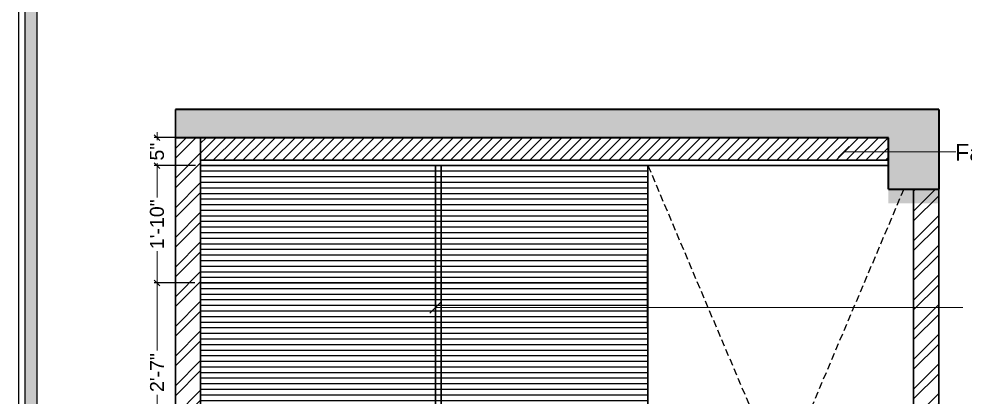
# Model space of a CAD drawing. Header units: millimetres. Extents: x 56222 to 3066687, y -650199 to -121287.
# Drawn here: x 156203.3 to 156372.5, y -179728.3 to -179660.7 of the extents above; entities that cross this region are included whole.
import ezdxf

# ---------------------------------------------------------------- set-up
doc = ezdxf.new("R2010")
doc.units = ezdxf.units.MM
doc.header["$MEASUREMENT"] = 0
doc.header["$PDMODE"] = 35
doc.linetypes.add('DASHED2', pattern=[0.375, 0.25, -0.125])
doc.layers.get('Defpoints').update_dxf_attribs({"color": 220})
for name, color, linetype, lineweight in [('dim05', 1, 'Continuous', 13), ('FURNITURE', 32, 'Continuous', 9), ('HACHA', 253, 'Continuous', 5), ('LABALLING', 1, 'Continuous', 25), ('NAME PLATE', 7, 'Continuous', 25), ('wall', 7, 'Continuous', 30), ('XX~SLAB ( BEAM )~ ( DIM )', 7, 'Continuous', 9)]:
    doc.layers.add(name, color=color, linetype=linetype, lineweight=lineweight)
doc.layers.add('hatch', color=253, linetype='Continuous', lineweight=0, transparency=0.4)
doc.styles.add('Aerial', font='arial.ttf')
doc.styles.add('Arial', font='arial.ttf')
doc.styles.get("Standard").update_dxf_attribs({"font": 'arial.ttf', "height": 6})
doc.dimstyles.new('ISO-25', dxfattribs={"dimtxt": 2.5, "dimasz": 1, "dimexe": 0.5, "dimexo": 1, "dimtad": 0, "dimdec": 1, "dimlunit": 4, "dimtxsty": 'Standard', "dimblk": 'OBLIQUE', "dimcen": 2.5, "dimclrd": 1, "dimclre": 1, "dimclrt": 5, "dimadec": 0, "dimazin": 0, "dimtfac": 1, "dimtdec": 1, "dimtmove": 0, "dimatfit": 3, "dimfxl": 1, "dimlwd": -1, "dimarcsym": 0})
doc.dimstyles.new('NEW ', dxfattribs={"dimtxt": 3, "dimasz": 2, "dimexe": 1, "dimexo": 1, "dimgap": 0.089996, "dimtad": 0, "dimtoh": 1, "dimzin": 3, "dimdsep": 46, "dimlunit": 4, "dimtxsty": 'Aerial', "dimblk": 'OBLIQUE', "dimcen": 0.089996, "dimdle": 1, "dimclrd": 252, "dimclre": 252, "dimclrt": 7, "dimadec": 0, "dimazin": 1, "dimtfac": 1, "dimtdec": 0, "dimtofl": 0, "dimtmove": 1, "dimatfit": 3, "dimldrblk": 'OBLIQUE', "dimfxl": 1, "dimtolj": 1, "dimtzin": 0, "dimlwd": 5, "dimlwe": 5, "dimarcsym": 0})

# ---------------------------------------------------------------- blocks, each defined once
blk = doc.blocks.new('_Oblique')
at = {"layer": 'wall', "color": 0, "lineweight": -2}
blk.add_line((-0.5, -0.5), (0.5, 0.5), dxfattribs=at)
blk = doc.blocks.new('*D620')
at = {"layer": 'Defpoints', "color": 0, "lineweight": 25, "transparency": 16777216}
for p in [(156228.01, -179707.9), (156235.79, -179707.9), (156235.79, -179739.95)]:
    blk.add_point(p, dxfattribs=at)
at = {"layer": 'dim05', "color": 1, "linetype": 'Continuous', "lineweight": -2, "transparency": 16777216}
for p, q in [((156234.79, -179707.9), (156227.51, -179707.9)), ((156234.79, -179739.95), (156227.51, -179739.95))]:
    blk.add_line(p, q, dxfattribs=at)
at = {"layer": 'dim05', "color": 1, "linetype": 'Continuous', "transparency": 16777216}
for p, q in [((156228.01, -179707.9), (156228.01, -179719.96)), ((156228.01, -179739.95), (156228.01, -179727.9))]:
    blk.add_line(p, q, dxfattribs=at)
at = {"layer": 'dim05', "color": 1, "transparency": 16777216}
for p, rotation in [((156228.01, -179707.9), 90), ((156228.01, -179739.95), 270)]:
    blk.add_blockref('_Oblique', p, dxfattribs=dict(at, rotation=rotation))
at = {"layer": 'dim05', "color": 5, "lineweight": 25, "transparency": 16777216, "insert": (156228.01, -179723.93), "char_height": 2.5, "attachment_point": 5, "rotation": 90, "style": 'Arial'}
blk.add_mtext('2\'-7"', dxfattribs=at)
blk = doc.blocks.new('*D621')
at = {"layer": 'Defpoints', "color": 0, "lineweight": 25, "transparency": 16777216}
for p in [(156228.01, -179686.94), (156235.91, -179686.94), (156235.79, -179707.9)]:
    blk.add_point(p, dxfattribs=at)
at = {"layer": 'dim05', "color": 1, "linetype": 'Continuous', "lineweight": -2, "transparency": 16777216}
for p, q in [((156234.91, -179686.94), (156227.51, -179686.94)), ((156234.79, -179707.9), (156227.51, -179707.9))]:
    blk.add_line(p, q, dxfattribs=at)
at = {"layer": 'dim05', "color": 1, "linetype": 'Continuous', "transparency": 16777216}
for p, q in [((156228.01, -179686.94), (156228.01, -179692.62)), ((156228.01, -179707.9), (156228.01, -179702.22))]:
    blk.add_line(p, q, dxfattribs=at)
at = {"layer": 'dim05', "color": 1, "transparency": 16777216}
for p, rotation in [((156228.01, -179686.94), 90), ((156228.01, -179707.9), 270)]:
    blk.add_blockref('_Oblique', p, dxfattribs=dict(at, rotation=rotation))
at = {"layer": 'dim05', "color": 5, "lineweight": 25, "transparency": 16777216, "insert": (156228.01, -179697.42), "char_height": 2.5, "attachment_point": 5, "rotation": 90, "style": 'Arial'}
blk.add_mtext('1\'-10"', dxfattribs=at)
blk = doc.blocks.new('*D642')
at = {"layer": 'Defpoints', "color": 0, "lineweight": 25, "transparency": 16777216}
for p in [(156228.01, -179681.94), (156235.79, -179681.94), (156235.79, -179686.94)]:
    blk.add_point(p, dxfattribs=at)
at = {"layer": 'dim05', "color": 1, "linetype": 'Continuous', "lineweight": -2, "transparency": 16777216}
for p, q in [((156234.79, -179681.94), (156227.51, -179681.94)), ((156234.79, -179686.94), (156227.51, -179686.94))]:
    blk.add_line(p, q, dxfattribs=at)
at = {"layer": 'dim05', "color": 1, "linetype": 'Continuous', "transparency": 16777216}
for p, q in [((156228.01, -179681.94), (156228.01, -179680.94)), ((156228.01, -179681.94), (156228.01, -179682.38)), ((156228.01, -179686.94), (156228.01, -179686.51)), ((156228.01, -179686.94), (156228.01, -179687.94))]:
    blk.add_line(p, q, dxfattribs=at)
at = {"layer": 'dim05', "color": 1, "transparency": 16777216}
for p, rotation in [((156228.01, -179681.94), 270), ((156228.01, -179686.94), 90)]:
    blk.add_blockref('_Oblique', p, dxfattribs=dict(at, rotation=rotation))
at = {"layer": 'dim05', "color": 5, "lineweight": 25, "transparency": 16777216, "insert": (156228.01, -179684.44), "char_height": 2.5, "attachment_point": 5, "rotation": 90, "style": 'Arial'}
blk.add_mtext('5"', dxfattribs=at)

msp = doc.modelspace()

# ---------------------------------------------------------------- hatches: boundary and pattern name
at = {"layer": 'hatch'}
h = msp.add_hatch(dxfattribs=at)
h.set_pattern_fill('AR-CONC', color=256, scale=0.5)
h.set_pattern_definition([(50, (11004.443, -1618.714), (3.586300913, -0.313760675), [0.375, -4.125]), (355, (11004.443, -1618.714), (-0.69375667, 3.76096067), [0.3, -3.3]), (100.4514445, (11004.742, -1618.7402), (2.892544234, 3.447199955), [0.31870096, -3.50571056]), (46.1842, (11004.443, -1617.714), (5.33620665, -0.8275964), [0.5625, -6.1875]), (96.6356355, (11004.8877, -1617.783), (4.67330973, 4.870593), [0.47805171, -5.2585688]), (351.184164, (11004.443, -1617.714), (4.67330973, 4.870593), [0.45, -4.95]), (21, (11004.943, -1617.964), (2.98453526, -2.013094453), [0.375, -4.125]), (326, (11004.943, -1617.964), (1.21657666, 3.625750225), [0.3, -3.3]), (71.4514447, (11005.1917, -1618.1318), (4.201111884, 1.612655764), [0.31870095, -3.50571056]), (37.5, (11004.443, -1618.7141), (0.0607992766, 1.664469269), [0, -3.26, 0, -3.35, 0, -3.3125]), (7.5, (11004.443, -1618.714), (1.315347687, 1.97205856), [0, -1.91, 0, -3.185, 0, -1.2625]), (327.5, (11003.328, -1618.714), (2.669112181, -0.112774359), [0, -1.25, 0, -3.9, 0, -5.175]), (317.5, (11002.828, -1618.714), (2.915930847, 0.500524912), [0, -1.625, 0, -2.59, 0, -3.675])])
h.paths.add_polyline_path([(156358.79, -179681.944), (156358.79, -179693.697), (156367.79, -179693.697), (156367.79, -179676.884), (156231.29, -179676.884), (156231.29, -179681.944)])
at = {"layer": 'hatch', "ltscale": 10}
h = msp.add_hatch(dxfattribs=at)
h.set_pattern_fill('ANSI32', color=256, scale=10, style=0)
h.set_pattern_definition([(45, (11004.443, -1616.184), (-2.65165043, 2.65165043), []), (45, (11006.2108, -1616.184), (-2.65165043, 2.65165043), [])])
h.paths.add_polyline_path([(156231.29, -179805.944), (156235.79, -179805.944), (156235.79, -179681.944), (156231.29, -179681.944)])
h.paths.add_polyline_path([(156363.29, -179805.944), (156367.79, -179805.944), (156367.79, -179691.167), (156363.29, -179691.167)])
at = {"layer": 'hatch', "linetype": 'Continuous', "lineweight": 25}
h = msp.add_hatch(dxfattribs=at)
h.set_pattern_fill('ANSI31', color=6, scale=10)
h.set_pattern_definition([(45, (2143.2826, 2620.0087), (-0.8838834765, 0.8838834765), [])])
h.paths.add_polyline_path([(156358.79, -179681.944), (156235.79, -179681.944), (156235.79, -179685.944), (156358.79, -179685.944)])
at = {"layer": 'NAME PLATE', "true_color": 0xd39e00}
h = msp.add_hatch(color=42, dxfattribs=at)
h.paths.add_polyline_path([(156204.415, -179861.53), (156516.999, -179861.53), (156516.999, -179641.511), (156204.415, -179641.511)])
h.paths.add_polyline_path([(156206.609, -179859.337), (156514.805, -179859.337), (156514.805, -179643.705), (156206.609, -179643.705)], flags=16)
at = {"layer": 'XX~SLAB ( BEAM )~ ( DIM )', "linetype": 'DASHED2', "lineweight": 25, "true_color": 0xdeceba, "transparency": 33554493}
h = msp.add_hatch(dxfattribs=at)
h.set_pattern_fill('_USER', color=254, pattern_type=0)
h.set_pattern_definition([(0, (2143.2826, 2647.1056), (0, 1), [])])
h.paths.add_polyline_path([(156276.79, -179784.944), (156235.79, -179784.944), (156235.79, -179802.944), (156276.79, -179802.944)])
h.paths.add_polyline_path([(156276.79, -179782.944), (156235.79, -179782.944), (156235.79, -179784.944), (156276.79, -179784.944)])
h.paths.add_polyline_path([(156277.79, -179749.046), (156277.79, -179739.952), (156235.79, -179739.952), (156235.79, -179771.448), (156277.79, -179771.448), (156277.79, -179766.762), (156277.79, -179757.904)])
h.paths.add_polyline_path([(156277.79, -179707.893), (156235.79, -179707.902), (156235.79, -179739.952), (156277.79, -179739.952)])
h.paths.add_polyline_path([(156277.79, -179686.944), (156235.79, -179686.944), (156235.795, -179707.902), (156277.79, -179707.893)])
h.paths.add_polyline_path([(156315.85, -179687.086), (156315.79, -179686.944), (156277.79, -179686.944), (156277.79, -179707.893), (156315.73, -179707.893)])
h.paths.add_polyline_path([(156315.73, -179707.893), (156277.79, -179707.893), (156277.79, -179739.952), (156315.851, -179739.952)])
h.paths.add_polyline_path([(156315.851, -179739.952), (156277.79, -179739.952), (156277.79, -179749.046), (156315.73, -179749.046)])

# ---------------------------------------------------------------- linework, layer by layer
at = {"color": 6, "lineweight": 30}
for p, q in [((156358.79, -179685.944), (156235.79, -179685.944)), ((156358.79, -179686.944), (156235.79, -179686.944))]:
    msp.add_line(p, q, dxfattribs=at)
at = {"layer": 'dim05', "color": 1, "lineweight": 35}
for p, q in [((156367.79, -179676.884), (156231.29, -179676.884)), ((156367.79, -179676.884), (156367.79, -179691.167)), ((156358.79, -179681.944), (156231.29, -179681.944)), ((156358.79, -179691.167), (156358.79, -179681.944)), ((156358.79, -179691.167), (156367.79, -179691.167))]:
    msp.add_line(p, q, dxfattribs=at)
at = {"layer": 'FURNITURE', "lineweight": 30}
msp.add_line((156315.79, -179799.194), (156315.79, -179686.944), dxfattribs=at)
at = {"layer": 'HACHA', "color": 5, "lineweight": 30}
for p, q in [((156277.788, -179802.194), (156277.788, -179686.944)), ((156278.788, -179802.194), (156278.788, -179686.944))]:
    msp.add_line(p, q, dxfattribs=at)
at = {"layer": 'NAME PLATE', "color": 42, "true_color": 0xd39e00}
for points in [[(156203.319, -179640.414), (156518.095, -179640.414), (156518.095, -179862.627), (156203.319, -179862.627)], [(156204.415, -179641.511), (156516.999, -179641.511), (156516.999, -179861.53), (156204.415, -179861.53)], [(156206.609, -179643.705), (156514.805, -179643.705), (156514.805, -179859.337), (156206.609, -179859.337)]]:
    msp.add_lwpolyline(points, close=True, dxfattribs=at)
at = {"layer": 'wall', "lineweight": 30}
for p, q in [((156231.29, -179805.944), (156231.29, -179679.004)), ((156235.79, -179805.944), (156235.79, -179681.944)), ((156363.29, -179805.944), (156363.29, -179691.167)), ((156367.79, -179805.944), (156367.79, -179691.167))]:
    msp.add_line(p, q, dxfattribs=at)
at = {"layer": 'XX~SLAB ( BEAM )~ ( DIM )', "color": 242, "lineweight": 30, "true_color": 0xcd2027}
msp.add_line((156231.29, -179681.944), (156231.29, -179676.884), dxfattribs=at)
at = {"layer": 'XX~SLAB ( BEAM )~ ( DIM )', "color": 1, "lineweight": 30}
msp.add_line((156235.79, -179686.944), (156276.79, -179686.944), dxfattribs=at)
at = {"layer": 'XX~SLAB ( BEAM )~ ( DIM )', "color": 27, "linetype": 'DASHED2', "lineweight": 25, "ltscale": 5, "true_color": 0x7d5120}
for p, q in [((156315.79, -179686.944), (156363.29, -179799.194)), ((156361.516, -179691.167), (156315.79, -179799.194))]:
    msp.add_line(p, q, dxfattribs=at)
at = {"layer": 'XX~SLAB ( BEAM )~ ( DIM )', "color": 27, "lineweight": 25, "true_color": 0x7d5120}
for points in [[(156277.79, -179686.944), (156277.79, -179707.893), (156235.795, -179707.902), (156235.79, -179686.944)], [(156277.79, -179686.944), (156277.79, -179707.893), (156315.73, -179707.893), (156315.851, -179686.944)], [(156277.79, -179707.893), (156277.79, -179739.952), (156235.79, -179739.952), (156235.79, -179707.902)], [(156277.79, -179707.893), (156277.79, -179739.952), (156315.851, -179739.952), (156315.73, -179707.893)]]:
    msp.add_lwpolyline(points, close=True, dxfattribs=at)

# ---------------------------------------------------------------- texts
at = {"layer": 'LABALLING', "lineweight": 5, "ltscale": 4, "insert": (156370.674, -179683.062), "char_height": 3, "attachment_point": 1}
msp.add_mtext('False ceiling', dxfattribs=at)

# ---------------------------------------------------------------- dimensions: what is measured, and where the dimension line sits
at = {"layer": 'dim05', "color": 27, "lineweight": 25, "true_color": 0x7d5120}
dim = msp.add_linear_dim(base=(156228.006, -179681.944), p1=(156235.79, -179686.944), p2=(156235.79, -179681.944), angle=90, dimstyle='ISO-25', override={"dimdec": 0, "dimtxsty": 'Arial', "dimtmove": 1}, dxfattribs=at)
dim.commit()
dim.dimension.update_dxf_attribs({"geometry": '*D642', "text_midpoint": (156228.006, -179684.444)})
for base, p1, p2, text, picture, middle in [((156228.006, -179686.944), (156235.795, -179707.902), (156235.912, -179686.944), '1\'-10"', '*D621', (156228.006, -179697.423)), ((156228.006, -179707.902), (156235.79, -179739.952), (156235.795, -179707.902), '2\'-7"', '*D620', (156228.006, -179723.927))]:
    dim = msp.add_linear_dim(base=base, p1=p1, p2=p2, angle=90, text=text, dimstyle='ISO-25', override={"dimdec": 0, "dimtxsty": 'Arial', "dimtmove": 1}, dxfattribs=at)
    dim.commit()
    dim.dimension.update_dxf_attribs({"geometry": picture, "text_midpoint": middle})

# ---------------------------------------------------------------- leaders
at = {"layer": 'LABALLING', "lineweight": 5, "ltscale": 2}
for points in [[(156350.782, -179684.5), (156370.818, -179684.5)], [(156277.79, -179712.293), (156372.111, -179712.293)]]:
    msp.add_leader(points, dimstyle='NEW ', override={"dimexe": 7, "dimexo": 7, "dimclrd": 1, "dimfxl": 200, "dimfxlon": 1, "dimarcsym": 2}, dxfattribs=at)

doc.saveas('drawing.dxf')
